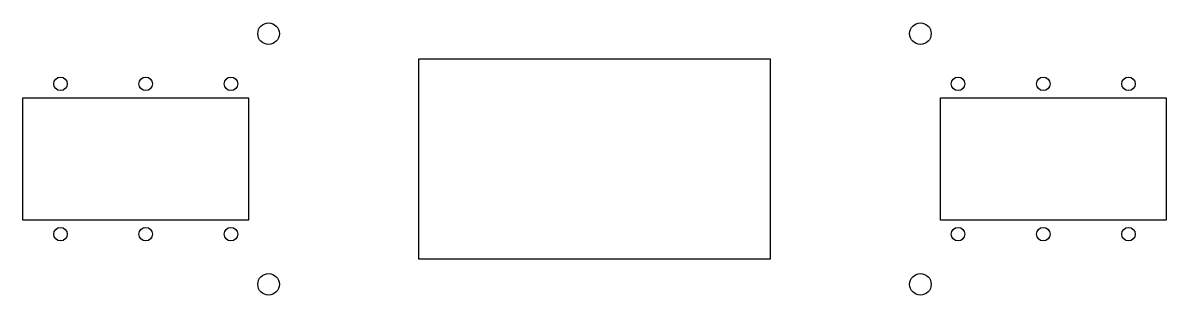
# Model space of a CAD drawing. Extents: x -114 to 114, y -27 to 27.
import ezdxf

# ---------------------------------------------------------------- set-up
doc = ezdxf.new("R2010")
doc.units = 0
doc.layers.add('Sketch005', color=7, linetype='CONTINUOUS')

msp = doc.modelspace()

# ---------------------------------------------------------------- linework, layer by layer
at = {"layer": 'Sketch005'}
for p, q in [((-35, 20), (35, 20)), ((-35, -20), (-35, 20)), ((35, 20), (35, -20)), ((-114, 12.2), (-69, 12.2)), ((-114, -12.2), (-114, 12.2)), ((-69, 12.2), (-69, -12.2)), ((69, 12.2), (114, 12.2)), ((69, -12.2), (69, 12.2)), ((114, 12.2), (114, -12.2)), ((-69, -12.2), (-114, -12.2)), ((114, -12.2), (69, -12.2)), ((35, -20), (-35, -20))]:
    msp.add_line(p, q, dxfattribs=at)
for centre, radius in [((-65, 25), 2.15), ((65, 25), 2.15), ((-106.5, 15), 1.35), ((-89.5, 15), 1.35), ((-72.5, 15), 1.35), ((72.5, 15), 1.35), ((89.5, 15), 1.35), ((106.5, 15), 1.35), ((-106.5, -15), 1.35), ((-89.5, -15), 1.35), ((-72.5, -15), 1.35), ((72.5, -15), 1.35), ((89.5, -15), 1.35), ((106.5, -15), 1.35), ((-65, -25), 2.15), ((65, -25), 2.15)]:
    msp.add_circle(centre, radius, dxfattribs=at)

doc.saveas('drawing.dxf')
